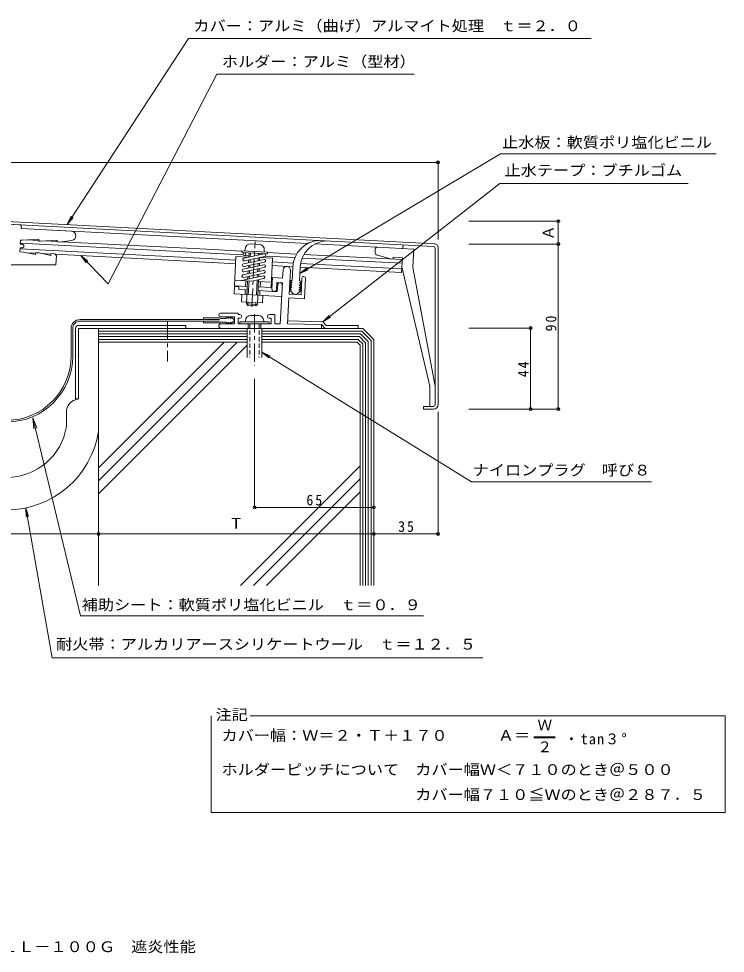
# Model space of a CAD drawing. Units: millimetres, scale not verified. Extents: x -302 to 326, y -270 to 239.
# Drawn here: x -59 to 326, y -270 to 239 of the extents above; entities that cross this region are included whole.
import ezdxf
from ezdxf.enums import TextEntityAlignment as Align

# ---------------------------------------------------------------- set-up
doc = ezdxf.new("R2010")
doc.units = ezdxf.units.MM
doc.header["$LTSCALE"] = 2
doc.header["$PDMODE"] = 32
doc.header["$PDSIZE"] = 1.6
doc.linetypes.add('CHAIN1', pattern=[8, 5, -1, 1, -1])
doc.linetypes.add('DASHED1', pattern=[1.8, 1.2, -0.6])
for name, color, linetype, lineweight in [('D-0', 3, 'Continuous', 9), ('D-1', 2, 'Continuous', 9), ('D-2', 4, 'Continuous', 9), ('D-3', 6, 'Continuous', 5), ('D-4', 7, 'Continuous', 9), ('D-5', 7, 'Continuous', 9)]:
    doc.layers.add(name, color=color, linetype=linetype, lineweight=lineweight)
doc.styles.add('ＭＳ ゴシック', font='')
doc.styles.get('ＭＳ ゴシック').set_extended_font_data('MS Gothic')

msp = doc.modelspace()

# ---------------------------------------------------------------- linework, layer by layer
at = {"layer": 'D-0'}
for p, q in [((167.335, 116.04), (-65.889, 128.262)), ((166.628, 114.574), (-65.889, 126.76)), ((167.611, 28.545), (167.611, 113.574)), ((169.111, 28.545), (169.111, 114.423)), ((161.11, 27.546), (161.11, 26.045)), ((166.611, 27.546), (161.11, 27.546)), ((166.611, 26.045), (161.11, 26.045))]:
    msp.add_line(p, q, dxfattribs=at)
for centre, radius, start, end in [((166.611, 113.574), 1, 0, 86.99922), ((167.111, 114.048), 2, 0, 86.99953), ((166.611, 28.545), 1, 270, 0), ((166.611, 28.545), 2.5, 270, 0)]:
    msp.add_arc(centre, radius, start, end, dxfattribs=at)
at = {"layer": 'D-1'}
for p, q in [((-57.994, 126.335), (-65.889, 126.749)), ((-57.994, 126.335), (-58.098, 124.349)), ((-58.098, 124.349), (-30.636, 122.91)), ((98.048, 116.177), (-58.096, 124.36)), ((-58.425, 118.108), (-58.543, 115.861)), ((-48.425, 117.845), (-55.066, 118.193)), ((-48.387, 118.583), (-48.439, 117.584)), ((-47.44, 117.532), (-48.439, 117.584)), ((-38.4, 118.059), (-47.44, 117.532)), ((-38.439, 117.322), (-45.079, 117.67)), ((-38.4, 118.059), (-38.453, 117.061)), ((-37.454, 117.009), (-30.439, 117.935)), ((46.481, 112.871), (-36.036, 117.196)), ((-58.647, 113.863), (-58.765, 111.616)), ((46.297, 107.874), (-58.673, 113.375)), ((-57.356, 113.796), (-58.647, 113.863)), ((-57.252, 115.793), (-58.543, 115.861)), ((48.471, 110.764), (-58.516, 116.371)), ((-56.613, 114.465), (-57.356, 113.796)), ((-56.583, 115.05), (-57.252, 115.793)), ((-56.613, 114.465), (-56.583, 115.05)), ((-37.454, 117.009), (-38.453, 117.061)), ((62.174, 112.049), (46.481, 112.871)), ((62.133, 111.258), (62.185, 112.256)), ((76.166, 111.524), (62.185, 112.256)), ((63.963, 113.165), (63.91, 112.166)), ((71.609, 115.768), (67.116, 116.004)), ((74.448, 112.615), (74.396, 111.617)), ((102.064, 115.966), (155.952, 113.142)), ((134.93, 113.263), (134.814, 111.069)), ((149.96, 113.456), (150.064, 115.443)), ((155.952, 113.142), (155.43, 103.177)), ((-56.768, 111.512), (-58.765, 111.616)), ((-50.289, 110.933), (-55.229, 111.192)), ((-48.28, 111.067), (-50.277, 111.172)), ((-41.801, 110.488), (-46.74, 110.747)), ((46.01, 105.886), (-39.565, 110.371)), ((-38.845, 109.571), (-39.107, 104.578)), ((58.917, 107.212), (46.219, 107.878)), ((62.992, 110.003), (48.545, 110.76)), ((58.999, 109.207), (58.161, 93.229)), ((65.989, 108.841), (58.999, 109.207)), ((76.114, 110.525), (62.133, 111.258)), ((74.277, 107.592), (63.135, 105.172)), ((74.434, 110.588), (63.292, 108.167)), ((63.564, 109.677), (66.026, 109.548)), ((74.752, 109.122), (63.61, 106.702)), ((65.828, 105.756), (65.903, 107.2)), ((65.989, 108.841), (66.105, 111.05)), ((66.638, 105.932), (66.713, 107.376)), ((66.795, 108.928), (66.904, 111.008)), ((71.095, 106.9), (71.17, 108.344)), ((71.251, 109.896), (71.298, 110.778)), ((71.905, 107.076), (71.981, 108.527)), ((78.971, 108.16), (71.981, 108.527)), ((72.062, 110.072), (72.097, 110.736)), ((91.086, 108.531), (75.162, 109.365)), ((76.114, 110.525), (76.166, 111.524)), ((92.051, 110.483), (76.155, 111.316)), ((78.971, 108.16), (78.134, 92.182)), ((149.542, 105.467), (95.08, 108.321)), ((149.646, 107.465), (96.046, 110.274)), ((135.545, 110.053), (143.747, 107.774)), ((144.653, 107.726), (144.707, 108.746)), ((149.28, 100.474), (149.7, 108.484)), ((-92.672, 104.578), (-39.107, 104.578)), ((46.115, 105.881), (46.01, 105.886)), ((58.812, 105.215), (46.115, 105.881)), ((74.12, 104.596), (62.978, 102.176)), ((74.438, 103.13), (63.297, 100.71)), ((74.595, 106.126), (63.454, 103.706)), ((65.67, 102.76), (65.746, 104.204)), ((66.481, 102.936), (66.557, 104.38)), ((70.781, 100.909), (70.856, 102.352)), ((70.938, 103.904), (71.013, 105.348)), ((71.591, 101.085), (71.667, 102.528)), ((71.748, 104.08), (71.823, 105.524)), ((89.995, 103.581), (78.762, 104.17)), ((90.223, 105.572), (78.867, 106.167)), ((84.414, 97.361), (84.649, 101.858)), ((149.28, 100.474), (93.989, 103.372)), ((149.385, 102.471), (94.217, 105.363)), ((149.438, 103.491), (164.611, 38.461)), ((155.43, 103.177), (167.611, 38.461)), ((73.806, 98.604), (61.972, 96.034)), ((73.963, 101.6), (62.821, 99.18)), ((74.281, 100.134), (63.139, 97.714)), ((65.356, 96.769), (65.432, 98.212)), ((65.513, 99.765), (65.589, 101.208)), ((66.167, 96.945), (66.242, 98.388)), ((66.324, 99.941), (66.399, 101.384)), ((74.124, 97.138), (67.665, 95.735)), ((70.624, 97.913), (70.699, 99.356)), ((71.434, 98.089), (71.509, 99.532)), ((78.594, 91.407), (78.921, 97.649)), ((84.414, 97.361), (78.921, 97.649)), ((87.963, 88.666), (88.644, 101.649)), ((94.452, 88.326), (94.924, 97.314)), ((96.341, 86.146), (96.921, 97.209)), ((58.135, 92.73), (57.926, 88.735)), ((60.632, 92.599), (58.135, 92.73)), ((65.152, 92.863), (58.161, 93.229)), ((67.665, 95.735), (58.318, 96.225)), ((60.632, 92.599), (60.553, 91.101)), ((64.153, 92.915), (64.31, 95.911)), ((64.654, 83.376), (65.309, 95.859)), ((65.715, 88.327), (66.108, 95.817)), ((70.109, 88.097), (70.542, 96.36)), ((70.646, 83.062), (71.353, 96.536)), ((78.134, 92.182), (71.144, 92.549)), ((78.291, 95.178), (71.301, 95.545)), ((72.142, 92.496), (72.299, 95.492)), ((81.091, 91.276), (81.287, 95.021)), ((84.283, 94.864), (81.287, 95.021)), ((81.524, 90.002), (81.721, 93.747)), ((84.283, 94.864), (83.112, 72.525)), ((88.254, 94.246), (87.962, 88.666)), ((70.992, 88.051), (57.926, 88.735)), ((64.048, 90.918), (60.553, 91.101)), ((62.17, 88.513), (61.961, 84.519)), ((63.918, 88.421), (64.048, 90.918)), ((65.047, 90.866), (64.048, 90.918)), ((76.9, 87.741), (70.992, 88.051)), ((79.02, 90.133), (71.039, 90.552)), ((71.907, 88.003), (72.037, 90.499)), ((73.654, 87.911), (73.445, 83.917)), ((83.89, 87.375), (76.9, 87.741)), ((81.524, 90.002), (79.028, 90.133)), ((87.855, 86.591), (87.118, 72.526)), ((96.341, 86.146), (87.855, 86.591)), ((94.452, 88.326), (87.962, 88.666)), ((73.445, 83.917), (61.961, 84.519)), ((65.412, 82.535), (64.655, 83.376)), ((70.646, 83.062), (64.655, 83.376)), ((65.506, 84.333), (65.412, 82.535)), ((69.806, 82.305), (65.412, 82.535)), ((69.9, 84.102), (69.806, 82.305)), ((69.806, 82.305), (70.646, 83.062)), ((60.111, 78.276), (50.611, 78.276)), ((60.111, 78.276), (60.111, 77.525)), ((60.111, 77.525), (61.111, 77.525)), ((67.111, 77.025), (71.111, 77.025)), ((58.111, 76.275), (50.611, 76.275)), ((60.111, 75.525), (61.111, 75.525)), ((60.111, 75.525), (60.111, 72.525)), ((78.111, 72.525), (60.111, 72.525)), ((77.111, 73.525), (61.111, 73.525)), ((61.111, 73.525), (61.111, 72.525)), ((64.111, 74.025), (64.111, 73.525)), ((65.611, 72.525), (65.611, 70.025)), ((66.611, 72.525), (66.611, 70.025)), ((71.611, 72.525), (71.611, 70.025)), ((72.611, 72.525), (72.611, 70.025)), ((74.111, 74.025), (74.111, 73.525)), ((77.111, 75.525), (78.111, 75.525)), ((77.111, 73.525), (77.111, 72.525)), ((78.111, 75.525), (78.111, 72.525)), ((80.111, 72.525), (83.112, 72.525)), ((105.611, 72.025), (87.14, 72.525)), ((106.249, 73.509), (87.196, 74.024)), ((105.611, 70.025), (105.611, 72.025)), ((105.611, 72.025), (107.611, 70.025)), ((106.249, 73.509), (108.232, 71.525)), ((65.111, 70.025), (65.111, 54.171)), ((73.111, 70.025), (73.111, 54.171)), ((164.611, 38.461), (164.611, 27.546))]:
    msp.add_line(p, q, dxfattribs=at)
at = {"layer": 'D-1', "linetype": 'CHAIN1'}
for p, q in [((67.596, 81.75), (69.458, 117.274)), ((69.111, 77.774), (69.111, 49.591))]:
    msp.add_line(p, q, dxfattribs=at)
at = {"layer": 'D-1', "linetype": 'DASHED1'}
for p, q in [((66.611, 72.525), (66.611, 54.171)), ((71.611, 72.525), (71.611, 54.171))]:
    msp.add_line(p, q, dxfattribs=at)
at = {"layer": 'D-1'}
for points in [[(-48.387, 118.583), (-57.427, 118.055), (-58.425, 118.108)], [(-50.277, 111.172), (-50.329, 110.173), (-56.768, 111.512)], [(-41.789, 110.727), (-41.841, 109.728), (-48.28, 111.067)], [(-38.845, 109.571), (-39.791, 110.622), (-41.789, 110.727)], [(149.7, 108.484), (148.043, 108.57), (144.707, 108.746)], [(77.111, 77.525), (80.111, 77.525), (80.111, 72.525)], [(58.111, 76.275), (58.111, 72.525), (50.861, 72.525)], [(125.611, 70.025), (125.611, 71.525), (108.232, 71.525)]]:
    msp.add_lwpolyline(points, dxfattribs=at)
msp.add_circle((63.608, 110.43), 0.75, dxfattribs=at)
for centre, radius, start, end in [((-30.767, 120.413), 2.5, 277.52177, 86.99968), ((66.958, 113.008), 3, 87.00008, 177.00008), ((71.452, 112.772), 3, 357.00008, 87.00008), ((135.928, 113.211), 1, 87.00079, 177.00082), ((63.451, 107.435), 0.75, 102.25658, 282.25417), ((74.436, 106.859), 0.75, 282.25658, 102.25417), ((74.593, 109.855), 0.75, 282.25417, 102.25658), ((135.813, 111.016), 1, 176.99939, 254.47154), ((63.137, 101.443), 0.75, 102.24306, 282.26526), ((63.294, 104.439), 0.75, 102.25417, 282.25658), ((74.279, 103.863), 0.75, 282.24306, 102.26526), ((86.646, 101.753), 2, 357.00079, 176.99785), ((62.98, 98.447), 0.75, 102.25658, 282.25417), ((73.965, 97.871), 0.75, 282.25673, 102.25417), ((74.122, 100.867), 0.75, 282.25417, 102.25658), ((95.922, 97.262), 1, 357.00087, 177.00087), ((82.969, 93.681), 1.25, 357.00089, 177.00089), ((79.842, 91.342), 1.25, 177.00082, 357.00089), ((50.611, 77.275), 1, 90, 270), ((61.111, 76.525), 1, 270, 90), ((67.111, 74.025), 3, 90, 180), ((71.111, 74.025), 3, 0, 90), ((77.111, 76.525), 1, 90, 270), ((50.861, 71.275), 1.25, 90, 270)]:
    msp.add_arc(centre, radius, start, end, dxfattribs=at)
at = {"layer": 'D-2'}
for p, q in [((89.598, 96.012), (89.982, 103.344)), ((93.593, 95.803), (93.977, 103.134)), ((88.154, 92.333), (89.402, 92.267)), ((89.336, 91.019), (88.154, 92.333)), ((88.219, 93.581), (89.467, 93.516)), ((89.402, 92.267), (88.219, 93.581)), ((88.284, 94.83), (89.533, 94.764)), ((89.467, 93.516), (88.284, 94.83)), ((88.35, 96.078), (89.598, 96.012)), ((89.533, 94.764), (88.35, 96.078)), ((93.331, 90.81), (94.645, 91.993)), ((93.396, 92.058), (94.71, 93.241)), ((94.645, 91.993), (93.396, 92.058)), ((93.462, 93.307), (94.776, 94.489)), ((94.71, 93.241), (93.462, 93.307)), ((93.527, 94.555), (94.841, 95.738)), ((94.776, 94.489), (93.527, 94.555)), ((94.841, 95.738), (93.593, 95.803)), ((89.826, 89.155), (88.088, 91.085)), ((89.336, 91.019), (88.088, 91.085)), ((92.65, 89.007), (94.579, 90.745)), ((93.331, 90.81), (94.579, 90.745)), ((31.611, 71.625), (-26.789, 71.625)), ((-25.89, 74.837), (50.049, 74.837)), ((-25.89, 73.937), (50.049, 73.937)), ((31.611, 71.625), (31.611, 70.025)), ((41.324, 75.737), (50.049, 75.737)), ((41.324, 75.737), (41.324, 74.837)), ((41.324, 73.037), (41.324, 73.937)), ((41.324, 73.037), (50.049, 73.037)), ((50.64, 75.387), (50.049, 75.737)), ((50.64, 73.387), (50.049, 73.037)), ((53.64, 75.387), (50.64, 75.387)), ((53.64, 73.387), (50.64, 73.387)), ((58.053, 74.599), (57.265, 75.387)), ((58.053, 74.175), (57.265, 73.387)), ((-30.889, 69.837), (-30.889, 54.928)), ((-29.989, 69.837), (-29.989, 54.928)), ((-28.389, 70.025), (-28.389, 31.625)), ((-26.789, 70.025), (31.611, 70.025)), ((-15.889, 13.855), (-15.889, 70.025)), ((-28.419, 31.131), (-26.789, 31.625)), ((-33.389, 24.432), (-33.389, 16.625))]:
    msp.add_line(p, q, dxfattribs=at)
at = {"layer": 'D-2', "linetype": 'CHAIN1'}
msp.add_line((21.611, 73.833), (21.611, 52.046), dxfattribs=at)
at = {"layer": 'D-2'}
for points in [[(54.89, 75.387), (54.75, 75.497), (54.506, 75.682), (54.254, 75.849), (53.99, 75.989), (53.829, 76.053), (53.79, 76.067), (53.721, 76.088), (53.651, 76.108), (53.54, 76.137)], [(54.89, 73.387), (54.75, 73.276), (54.506, 73.092), (54.254, 72.924), (53.99, 72.784), (53.829, 72.72), (53.79, 72.707), (53.721, 72.686), (53.651, 72.666), (53.54, 72.637)], [(56.14, 75.387), (56, 75.497), (55.756, 75.682), (55.504, 75.849), (55.24, 75.989), (55.079, 76.053), (55.04, 76.067), (54.971, 76.088), (54.901, 76.108), (54.831, 76.126), (54.79, 76.137)], [(56.14, 73.387), (56, 73.276), (55.756, 73.092), (55.504, 72.924), (55.24, 72.784), (55.079, 72.72), (55.04, 72.707), (54.971, 72.686), (54.901, 72.666), (54.831, 72.647), (54.79, 72.637)], [(57.265, 75.387), (57.157, 75.481), (56.968, 75.639), (56.773, 75.786), (56.57, 75.916), (56.446, 75.981), (56.391, 76.006), (56.295, 76.046), (56.197, 76.082), (56.098, 76.117), (56.04, 76.137)], [(57.265, 73.387), (57.157, 73.293), (56.968, 73.135), (56.773, 72.988), (56.57, 72.857), (56.446, 72.793), (56.391, 72.768), (56.295, 72.728), (56.197, 72.691), (56.098, 72.657), (56.04, 72.637)], [(-28.389, 31.625), (-26.789, 31.625), (-26.789, 70.025)]]:
    msp.add_lwpolyline(points, dxfattribs=at)
for centre, radius, start, end in [((104.978, 102.874), 15, 92.86528, 178.20569), ((108.973, 102.664), 15, 92.86548, 178.20567), ((91.312, 90.494), 2, 221.9998, 311.9998), ((-25.89, 69.837), 5, 90, 180), ((-25.89, 69.837), 4.1, 90, 180), ((-26.789, 70.025), 1.6, 90, 180), ((50.83, 75.394), 2.811, 359.86011, 15.33086), ((50.83, 73.38), 2.811, 344.66914, 0.13989), ((52.08, 75.394), 2.811, 359.86011, 15.33086), ((52.08, 73.38), 2.811, 344.66914, 0.13989), ((53.33, 75.394), 2.811, 359.86011, 15.33086), ((53.33, 73.38), 2.811, 344.66914, 0.13989), ((57.84, 74.387), 0.3, 315, 45), ((-65.889, 54.928), 35.9, 180, 0), ((-65.889, 54.928), 35, 180, 0), ((-26.389, 24.432), 7, 106.85841, 180), ((-65.889, 21.773), 32.905, 188.9995, 351.0005), ((-65.889, 21.773), 50.615, 188.9995, 351.0005)]:
    msp.add_arc(centre, radius, start, end, dxfattribs=at)
at = {"layer": 'D-3'}
for p, q in [((-15.889, 70.025), (-15.889, -69.975)), ((128.111, 70.025), (-15.889, 70.025)), ((65.111, 68.525), (-15.889, 68.525)), ((65.111, 67.025), (-15.889, 67.025)), ((127.489, 68.525), (73.111, 68.525)), ((126.868, 67.025), (73.111, 67.025)), ((126.868, 67.025), (131.111, 62.783)), ((127.489, 68.525), (132.611, 63.404)), ((128.111, 70.025), (134.111, 64.025)), ((65.111, 65.525), (-15.889, 65.525)), ((65.111, 64.025), (-15.889, 64.025)), ((-15.889, -12.998), (59.634, 62.526)), ((-15.889, -5.927), (52.563, 62.526)), ((65.111, 62.526), (-15.889, 62.526)), ((126.247, 65.525), (73.111, 65.525)), ((125.625, 64.025), (73.111, 64.025)), ((125.004, 62.526), (73.111, 62.526)), ((125.004, 62.526), (126.611, 60.919)), ((125.625, 64.025), (128.111, 61.54)), ((126.247, 65.525), (129.611, 62.161)), ((128.111, 61.54), (128.111, -69.975)), ((129.611, 62.161), (129.611, -69.975)), ((131.111, 62.783), (131.111, -69.975)), ((132.611, 63.404), (132.611, -69.975)), ((134.111, 64.025), (134.111, -69.975)), ((-15.889, -20.069), (65.111, 60.931)), ((126.611, 60.919), (126.611, -69.975)), ((61.484, -69.975), (126.611, -4.848)), ((68.555, -69.975), (126.611, -11.919)), ((75.626, -69.975), (126.611, -18.99))]:
    msp.add_line(p, q, dxfattribs=at)
at = {"layer": 'D-4'}
for p, q in [((33.058, 227.927), (-33.055, 126.633)), ((33.058, 227.927), (252.56, 227.927)), ((48.604, 208.495), (156.055, 208.495)), ((203.22, 165.073), (93.773, 99.869)), ((203.22, 165.073), (320.683, 165.073)), ((-300.889, 160.403), (169.111, 160.403)), ((169.111, 161.003), (169.111, 118.423)), ((202.848, 148.857), (106.249, 73.509)), ((202.848, 148.857), (305.313, 148.857)), ((-33.055, 126.633), (-30.892, 131.141)), ((-33.055, 126.633), (-29.799, 130.427)), ((-25.6, 109.715), (-21.699, 106.587)), ((-25.6, 109.715), (-22.642, 105.684)), ((93.773, 99.869), (97.698, 102.967)), ((93.773, 99.869), (98.366, 101.846)), ((106.249, 73.509), (109.756, 77.072)), ((106.249, 73.509), (110.559, 76.043)), ((187.388, -13.56), (73.103, 57.127)), ((73.103, 57.127), (77.663, 55.074)), ((73.103, 57.127), (76.976, 53.964)), ((-51.735, 21.339), (-51.104, 15.372)), ((169.111, -42.516), (169.111, 24.545)), ((187.388, -13.56), (285.34, -13.56)), ((-55.485, -27.761), (-53.99, -32.533)), ((-55.485, -27.761), (-55.276, -32.757)), ((-41.241, -109.369), (-55.485, -27.761)), ((134.111, -41.916), (169.111, -41.916)), ((-25.774, -86.541), (161.182, -86.541)), ((-41.241, -109.369), (193.439, -109.369)), ((66.685, -141.078), (325.647, -141.078)), ((325.647, -193.617), (325.647, -141.078)), ((221.261, -152.493), (232.865, -152.493)), ((221.261, -152.683), (232.865, -152.683)), ((221.261, -152.873), (232.865, -152.873)), ((221.261, -153.063), (232.865, -153.063))]:
    msp.add_line(p, q, dxfattribs=at)
for points in [[(48.604, 208.495), (-10.734, 94.195), (-25.6, 109.715)], [(-25.774, -86.541), (-51.735, 21.339), (-49.581, 15.738)], [(45.486, -141.078), (45.486, -193.617), (325.647, -193.617)]]:
    msp.add_lwpolyline(points, dxfattribs=at)
for p in [(169.111, 160.403), (169.111, -41.916)]:
    msp.add_point(p, dxfattribs=at)
at = {"layer": 'D-5'}
for p, q in [((234.638, 128.393), (185.932, 128.393)), ((234.638, 128.393), (234.638, 26.045)), ((185.932, 115.946), (235.238, 115.946)), ((219.535, 70.156), (185.932, 70.156)), ((219.535, 26.045), (219.535, 70.156)), ((69.111, -27.077), (69.111, 42.56)), ((185.932, 26.045), (235.238, 26.045)), ((69.111, -27.513), (134.111, -27.513)), ((134.111, -27.077), (134.111, -28.113)), ((-265.889, -41.916), (134.111, -41.916)), ((-15.889, -41.916), (-15.889, -42.516)), ((134.111, -41.916), (134.111, -42.516))]:
    msp.add_line(p, q, dxfattribs=at)
for p in [(234.638, 128.393), (234.638, 115.946), (219.535, 70.156), (219.535, 26.045), (234.638, 26.045), (69.111, -27.513), (134.111, -27.513), (-15.889, -41.916), (134.111, -41.916)]:
    msp.add_point(p, dxfattribs=at)

# ---------------------------------------------------------------- texts
at = {"layer": 'D-0', "color": 2, "style": 'ＭＳ ゴシック', "width": 1.1}
msp.add_text('屋根－屋根\u3000ＡＸ１１Ｌ－１００Ｇ\u3000遮炎性能', height=5.865, dxfattribs=at).set_placement((-147.718, -271.426), align=Align.BOTTOM_LEFT)
at = {"layer": 'D-4', "color": 2, "style": 'ＭＳ ゴシック', "width": 1.1}
for s, p in [('カバー：アルミ（曲げ）アルマイト処理\u3000ｔ＝２．０', (35.773, 230.046)), ('ホルダー：アルミ（型材）', (51.319, 210.614)), ('止水板：軟質ポリ塩化ビニル', (203.981, 166.59)), ('止水テープ：ブチルゴム', (205.337, 151.345)), ('ナイロンプラグ\u3000呼び８', (187.979, -11.866)), ('補助シート：軟質ポリ塩化ビニル\u3000ｔ＝０．９', (-25.064, -85.23)), ('耐火帯：アルカリアースシリケートウール\u3000ｔ＝１２．５', (-38.981, -106.696)), ('注記', (47.876, -145.085)), ('カバー幅：Ｗ＝２・Ｔ＋１７０', (51.106, -156.361)), ('Ａ＝', (201.721, -156.369)), ('ホルダーピッチについて\u3000カバー幅Ｗ＜７１０のとき＠５００', (51.106, -174.976)), ('\u3000\u3000\u3000\u3000\u3000\u3000\u3000\u3000\u3000\u3000\u3000\u3000カバー幅７１０≦Ｗのとき＠２８７．５', (51.106, -188.59))]:
    msp.add_text(s, height=5.865, dxfattribs=at).set_placement(p, align=Align.BOTTOM_LEFT)
at = {"layer": 'D-4', "color": 2, "style": 'ＭＳ ゴシック'}
for s, p in [('Ｗ', (223.268, -150.711)), ('２', (223.268, -162.567))]:
    msp.add_text(s, height=5.865, dxfattribs=at).set_placement(p, align=Align.BOTTOM_LEFT)
at = {"layer": 'D-4', "color": 2, "char_height": 5.865, "attachment_point": 7, "style": 'ＭＳ ゴシック'}
for s, insert in [('\\T1.27;\\W0.95;35', (147.361, -40.916)), ('\\T1.17;\\W0.95;・tan３°', (237.978, -156.612))]:
    msp.add_mtext(s, dxfattribs=dict(at, insert=insert))
at = {"layer": 'D-5', "color": 2, "style": 'ＭＳ ゴシック'}
msp.add_text('Ａ', height=5.865, rotation=90, dxfattribs=at).set_placement((233.809, 118.061), align=Align.BOTTOM_LEFT)
msp.add_text('Ｔ', height=5.865, dxfattribs=at).set_placement((55.111, -40.916), align=Align.BOTTOM_LEFT)
at = {"layer": 'D-5', "color": 2, "char_height": 5.865, "attachment_point": 7, "rotation": 90, "style": 'ＭＳ ゴシック'}
for s, insert in [('\\T1.27;\\W0.95;90', (233.638, 68.348)), ('\\T1.27;\\W0.95;44', (218.535, 43.419))]:
    msp.add_mtext(s, dxfattribs=dict(at, insert=insert))
at = {"layer": 'D-5', "color": 2, "insert": (97.361, -26.513), "char_height": 5.865, "attachment_point": 7, "style": 'ＭＳ ゴシック'}
msp.add_mtext('\\T1.27;\\W0.95;65', dxfattribs=at)

doc.saveas('drawing.dxf')
